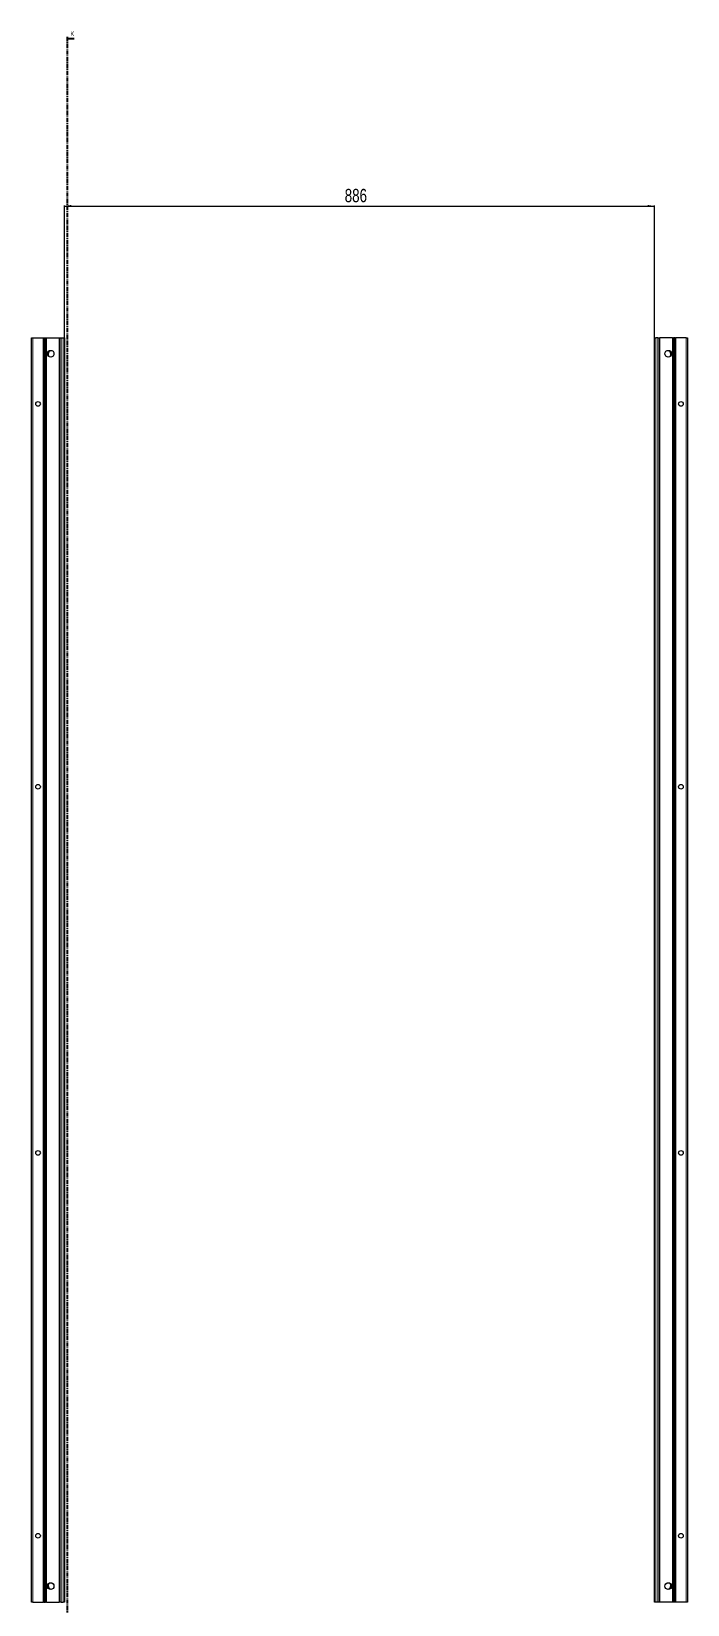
# Model space of a CAD drawing. Header units: millimetres. Extents: x -250 to 5625, y -2247 to 1453.
# Drawn here: x 2126 to 3112, y -1010 to 1353 of the extents above; entities that cross this region are included whole.
import ezdxf

# ---------------------------------------------------------------- set-up
doc = ezdxf.new("R2010")
doc.units = ezdxf.units.MM
doc.linetypes.add('CENTER', pattern=[10.16, 6.35, -1.27, 1.27, -1.27])
doc.layers.add('FORMAT', color=7, linetype='Continuous')
doc.styles.add('SLDTEXTSTYLE0', font='TXT', dxfattribs={"width": 0.75})
doc.dimstyles.new('SLDDIMSTYLE0', dxfattribs={"dimtxt": 20, "dimasz": 10, "dimexe": 0, "dimexo": 0.0625, "dimgap": 5, "dimtad": 2, "dimdec": 1, "dimrnd": 1e-09, "dimzin": 12, "dimdsep": 46, "dimtxsty": 'SLDTEXTSTYLE0', "dimsah": 1, "dimcen": 0.09, "dimadec": 0, "dimazin": 3, "dimtfac": 1, "dimtofl": 0, "dimtmove": 0, "dimatfit": 3, "dimfxl": 0, "dimfrac": 2, "dimtolj": 1, "dimtzin": 12, "dimarcsym": 0})

# ---------------------------------------------------------------- blocks, each defined once
blk = doc.blocks.new('_D_4')
at = {"layer": 'FORMAT'}
for p, q in [((2176.1, 892.8), (2176.1, 1091.5)), ((2176.1, 1090.5), (3062.1, 1090.5)), ((3062.1, 892.8), (3062.1, 1091.5))]:
    blk.add_line(p, q, dxfattribs=at)
for points in [[(2176.1, 1090.5), (2186.1, 1089), (2186.1, 1092.1)], [(3062.1, 1090.5), (3052.1, 1092.1), (3052.1, 1089)]]:
    blk.add_solid(points, dxfattribs=at)
at = {"layer": 'FORMAT', "insert": (2596.9, 1116.3), "char_height": 20, "attachment_point": 1, "style": 'SLDTEXTSTYLE0'}
blk.add_mtext('886', dxfattribs=at)

msp = doc.modelspace()

# ---------------------------------------------------------------- linework, layer by layer
at = {"color": 7, "linetype": 'CENTER', "lineweight": 35}
msp.add_line((2179.83, 1344.64), (2179.83, -1258.12), dxfattribs=at)
at = {"color": 7, "linetype": 'Continuous', "lineweight": 35}
msp.add_line((2190.47, 1341.64), (2179.83, 1341.64), dxfattribs=at)
at = {"color": 7, "linetype": 'Continuous', "lineweight": 25}
for p, q in [((2126.39, -1006.24), (2126.39, 892.76)), ((2126.39, 892.76), (2128.39, 892.76)), ((2128.39, 892.76), (2143.74, 892.76)), ((2143.74, 892.76), (2144.39, 892.76)), ((2144.39, 869.01), (2144.39, 892.76)), ((2144.39, 892.76), (2144.98, 892.76)), ((2144.98, 892.76), (2146.19, 892.76)), ((2146.19, 892.76), (2146.19, -1006.24)), ((2146.19, 892.76), (2146.22, 892.76)), ((2146.22, 892.76), (2146.22, -1006.24)), ((2146.22, 892.76), (2147.43, 892.76)), ((2147.43, 892.76), (2148.84, 892.76)), ((2148.84, 892.76), (2168.24, 892.76)), ((2168.24, 892.76), (2168.89, 892.76)), ((2168.89, -1006.24), (2168.89, 892.76)), ((2168.89, 892.76), (2170.89, 892.76)), ((2170.89, 892.76), (2174.09, 892.76)), ((2174.09, 892.76), (2176.09, 892.76)), ((2176.09, 892.76), (2176.09, -1006.24)), ((3062.09, -1006.24), (3062.09, 892.76)), ((3062.09, 892.76), (3064.09, 892.76)), ((3067.29, 892.76), (3064.09, 892.76)), ((3067.29, 892.76), (3069.29, 892.76)), ((3069.29, 892.76), (3069.29, -1006.24)), ((3069.29, 892.76), (3069.94, 892.76)), ((3089.35, 892.76), (3069.94, 892.76)), ((3089.35, 892.76), (3090.76, 892.76)), ((3091.97, 892.76), (3090.76, 892.76)), ((3091.97, -1006.24), (3091.97, 892.76)), ((3092, 892.76), (3091.97, 892.76)), ((3092, -1006.24), (3092, 892.76)), ((3093.21, 892.76), (3092, 892.76)), ((3093.21, 892.76), (3093.79, 892.76)), ((3093.79, 892.76), (3093.79, 869.01)), ((3093.79, 892.76), (3094.44, 892.76)), ((3109.79, 892.76), (3094.44, 892.76)), ((3109.79, 892.76), (3111.79, 892.76)), ((3111.79, 892.76), (3111.79, -1006.24)), ((2144.46, 868.9), (2144.39, 869.01)), ((2144.39, 869.01), (2144.39, 867.51)), ((2144.39, 867.51), (2144.46, 867.61)), ((2144.39, 819.01), (2144.39, 867.51)), ((2144.46, 867.61), (2144.46, 868.9)), ((2154.44, 873.28), (2154.44, 873.69)), ((3083.74, 873.69), (3083.74, 873.28)), ((3093.79, 869.01), (3093.73, 868.9)), ((3093.73, 868.9), (3093.73, 867.61)), ((3093.73, 867.61), (3093.79, 867.51)), ((3093.79, 867.51), (3093.79, 869.01)), ((3093.79, 867.51), (3093.79, 819.01)), ((2144.46, 818.9), (2144.39, 819.01)), ((2144.39, 819.01), (2144.39, 817.51)), ((2144.39, 817.51), (2144.46, 817.61)), ((2144.39, 769.01), (2144.39, 817.51)), ((2144.46, 817.61), (2144.46, 818.9)), ((3093.79, 819.01), (3093.73, 818.9)), ((3093.73, 818.9), (3093.73, 817.61)), ((3093.73, 817.61), (3093.79, 817.51)), ((3093.79, 817.51), (3093.79, 819.01)), ((3093.79, 817.51), (3093.79, 769.01)), ((2144.46, 768.9), (2144.39, 769.01)), ((2144.39, 769.01), (2144.39, 767.51)), ((2144.39, 767.51), (2144.46, 767.61)), ((2144.39, 719.01), (2144.39, 767.51)), ((2144.46, 767.61), (2144.46, 768.9)), ((3093.79, 769.01), (3093.73, 768.9)), ((3093.73, 768.9), (3093.73, 767.61)), ((3093.73, 767.61), (3093.79, 767.51)), ((3093.79, 767.51), (3093.79, 769.01)), ((3093.79, 767.51), (3093.79, 719.01)), ((2144.46, 718.9), (2144.39, 719.01)), ((2144.39, 719.01), (2144.39, 717.51)), ((2144.39, 717.51), (2144.46, 717.61)), ((2144.39, 669.01), (2144.39, 717.51)), ((2144.46, 717.61), (2144.46, 718.9)), ((3093.79, 719.01), (3093.73, 718.9)), ((3093.73, 718.9), (3093.73, 717.61)), ((3093.73, 717.61), (3093.79, 717.51)), ((3093.79, 717.51), (3093.79, 719.01)), ((3093.79, 717.51), (3093.79, 669.01)), ((2144.46, 668.9), (2144.39, 669.01)), ((2144.39, 669.01), (2144.39, 667.51)), ((2144.39, 667.51), (2144.46, 667.61)), ((2144.39, 619.01), (2144.39, 667.51)), ((2144.46, 667.61), (2144.46, 668.9)), ((3093.79, 669.01), (3093.73, 668.9)), ((3093.73, 668.9), (3093.73, 667.61)), ((3093.73, 667.61), (3093.79, 667.51)), ((3093.79, 667.51), (3093.79, 669.01)), ((3093.79, 667.51), (3093.79, 619.01)), ((2144.46, 618.9), (2144.39, 619.01)), ((2144.39, 619.01), (2144.39, 617.51)), ((2144.39, 617.51), (2144.46, 617.61)), ((2144.39, 569.01), (2144.39, 617.51)), ((2144.46, 617.61), (2144.46, 618.9)), ((3093.79, 619.01), (3093.73, 618.9)), ((3093.73, 618.9), (3093.73, 617.61)), ((3093.73, 617.61), (3093.79, 617.51)), ((3093.79, 617.51), (3093.79, 619.01)), ((3093.79, 617.51), (3093.79, 569.01)), ((2144.46, 568.9), (2144.39, 569.01)), ((2144.39, 569.01), (2144.39, 567.51)), ((2144.39, 567.51), (2144.46, 567.61)), ((2144.39, 519.01), (2144.39, 567.51)), ((2144.46, 567.61), (2144.46, 568.9)), ((3093.79, 569.01), (3093.73, 568.9)), ((3093.73, 568.9), (3093.73, 567.61)), ((3093.73, 567.61), (3093.79, 567.51)), ((3093.79, 567.51), (3093.79, 569.01)), ((3093.79, 567.51), (3093.79, 519.01)), ((2144.46, 518.9), (2144.39, 519.01)), ((2144.39, 519.01), (2144.39, 517.51)), ((2144.39, 517.51), (2144.46, 517.61)), ((2144.39, 469.01), (2144.39, 517.51)), ((2144.46, 517.61), (2144.46, 518.9)), ((3093.79, 519.01), (3093.73, 518.9)), ((3093.73, 518.9), (3093.73, 517.61)), ((3093.73, 517.61), (3093.79, 517.51)), ((3093.79, 517.51), (3093.79, 519.01)), ((3093.79, 517.51), (3093.79, 469.01)), ((2144.46, 468.9), (2144.39, 469.01)), ((2144.39, 469.01), (2144.39, 467.51)), ((2144.39, 467.51), (2144.46, 467.61)), ((2144.39, 419.01), (2144.39, 467.51)), ((2144.46, 467.61), (2144.46, 468.9)), ((3093.79, 469.01), (3093.73, 468.9)), ((3093.73, 468.9), (3093.73, 467.61)), ((3093.73, 467.61), (3093.79, 467.51)), ((3093.79, 467.51), (3093.79, 469.01)), ((3093.79, 467.51), (3093.79, 419.01)), ((2144.46, 418.9), (2144.39, 419.01)), ((2144.39, 419.01), (2144.39, 417.51)), ((2144.39, 417.51), (2144.46, 417.61)), ((2144.39, 369.01), (2144.39, 417.51)), ((2144.46, 417.61), (2144.46, 418.9)), ((3093.79, 419.01), (3093.73, 418.9)), ((3093.73, 418.9), (3093.73, 417.61)), ((3093.73, 417.61), (3093.79, 417.51)), ((3093.79, 417.51), (3093.79, 419.01)), ((3093.79, 417.51), (3093.79, 369.01)), ((2144.46, 368.9), (2144.39, 369.01)), ((2144.39, 369.01), (2144.39, 367.51)), ((2144.39, 367.51), (2144.46, 367.61)), ((2144.39, 319.01), (2144.39, 367.51)), ((2144.46, 367.61), (2144.46, 368.9)), ((3093.79, 369.01), (3093.73, 368.9)), ((3093.73, 368.9), (3093.73, 367.61)), ((3093.73, 367.61), (3093.79, 367.51)), ((3093.79, 367.51), (3093.79, 369.01)), ((3093.79, 367.51), (3093.79, 319.01)), ((2144.46, 318.9), (2144.39, 319.01)), ((2144.39, 319.01), (2144.39, 317.51)), ((2144.39, 317.51), (2144.46, 317.61)), ((2144.39, 269.01), (2144.39, 317.51)), ((2144.46, 317.61), (2144.46, 318.9)), ((3093.79, 319.01), (3093.73, 318.9)), ((3093.73, 318.9), (3093.73, 317.61)), ((3093.73, 317.61), (3093.79, 317.51)), ((3093.79, 317.51), (3093.79, 319.01)), ((3093.79, 317.51), (3093.79, 269.01)), ((2144.46, 268.9), (2144.39, 269.01)), ((2144.39, 269.01), (2144.39, 267.51)), ((2144.39, 267.51), (2144.46, 267.61)), ((2144.39, 219.01), (2144.39, 267.51)), ((2144.46, 267.61), (2144.46, 268.9)), ((3093.79, 269.01), (3093.73, 268.9)), ((3093.73, 268.9), (3093.73, 267.61)), ((3093.73, 267.61), (3093.79, 267.51)), ((3093.79, 267.51), (3093.79, 269.01)), ((3093.79, 267.51), (3093.79, 219.01)), ((2144.46, 218.9), (2144.39, 219.01)), ((2144.39, 219.01), (2144.39, 217.51)), ((2144.39, 217.51), (2144.46, 217.61)), ((2144.39, 169.01), (2144.39, 217.51)), ((2144.46, 217.61), (2144.46, 218.9)), ((3093.79, 219.01), (3093.73, 218.9)), ((3093.73, 218.9), (3093.73, 217.61)), ((3093.73, 217.61), (3093.79, 217.51)), ((3093.79, 217.51), (3093.79, 219.01)), ((3093.79, 217.51), (3093.79, 169.01)), ((2144.46, 168.9), (2144.39, 169.01)), ((2144.39, 169.01), (2144.39, 167.51)), ((2144.39, 167.51), (2144.46, 167.61)), ((2144.39, 119.01), (2144.39, 167.51)), ((2144.46, 167.61), (2144.46, 168.9)), ((3093.79, 169.01), (3093.73, 168.9)), ((3093.73, 168.9), (3093.73, 167.61)), ((3093.73, 167.61), (3093.79, 167.51)), ((3093.79, 167.51), (3093.79, 169.01)), ((3093.79, 167.51), (3093.79, 119.01)), ((2144.46, 118.9), (2144.39, 119.01)), ((2144.39, 119.01), (2144.39, 117.51)), ((2144.46, 117.61), (2144.46, 118.9)), ((3093.79, 119.01), (3093.73, 118.9)), ((3093.73, 118.9), (3093.73, 117.61)), ((3093.79, 117.51), (3093.79, 119.01)), ((2144.39, 117.51), (2144.46, 117.61)), ((2144.39, 69.01), (2144.39, 117.51)), ((3093.73, 117.61), (3093.79, 117.51)), ((3093.79, 117.51), (3093.79, 69.01)), ((2144.46, 68.9), (2144.39, 69.01)), ((2144.39, 69.01), (2144.39, 67.51)), ((2144.39, 67.51), (2144.46, 67.61)), ((2144.39, 19.01), (2144.39, 67.51)), ((2144.46, 67.61), (2144.46, 68.9)), ((3093.79, 69.01), (3093.73, 68.9)), ((3093.73, 68.9), (3093.73, 67.61)), ((3093.73, 67.61), (3093.79, 67.51)), ((3093.79, 67.51), (3093.79, 69.01)), ((3093.79, 67.51), (3093.79, 19.01)), ((2144.46, 18.9), (2144.39, 19.01)), ((2144.39, 19.01), (2144.39, 17.51)), ((2144.39, 17.51), (2144.46, 17.61)), ((2144.39, -30.99), (2144.39, 17.51)), ((2144.46, 17.61), (2144.46, 18.9)), ((3093.79, 19.01), (3093.73, 18.9)), ((3093.73, 18.9), (3093.73, 17.61)), ((3093.73, 17.61), (3093.79, 17.51)), ((3093.79, 17.51), (3093.79, 19.01)), ((3093.79, 17.51), (3093.79, -30.99)), ((2144.46, -31.1), (2144.39, -30.99)), ((2144.39, -30.99), (2144.39, -32.49)), ((2144.39, -32.49), (2144.46, -32.39)), ((2144.39, -80.99), (2144.39, -32.49)), ((2144.46, -32.39), (2144.46, -31.1)), ((3093.79, -30.99), (3093.73, -31.1)), ((3093.73, -31.1), (3093.73, -32.39)), ((3093.73, -32.39), (3093.79, -32.49)), ((3093.79, -32.49), (3093.79, -30.99)), ((3093.79, -32.49), (3093.79, -80.99)), ((2144.46, -81.1), (2144.39, -80.99)), ((2144.39, -80.99), (2144.39, -82.49)), ((2144.39, -82.49), (2144.46, -82.39)), ((2144.39, -130.99), (2144.39, -82.49)), ((2144.46, -82.39), (2144.46, -81.1)), ((3093.79, -80.99), (3093.73, -81.1)), ((3093.73, -81.1), (3093.73, -82.39)), ((3093.73, -82.39), (3093.79, -82.49)), ((3093.79, -82.49), (3093.79, -80.99)), ((3093.79, -82.49), (3093.79, -130.99)), ((2144.46, -131.1), (2144.39, -130.99)), ((2144.39, -130.99), (2144.39, -132.49)), ((2144.39, -132.49), (2144.46, -132.39)), ((2144.39, -180.99), (2144.39, -132.49)), ((2144.46, -132.39), (2144.46, -131.1)), ((3093.79, -130.99), (3093.73, -131.1)), ((3093.73, -131.1), (3093.73, -132.39)), ((3093.73, -132.39), (3093.79, -132.49)), ((3093.79, -132.49), (3093.79, -130.99)), ((3093.79, -132.49), (3093.79, -180.99)), ((2144.46, -181.1), (2144.39, -180.99)), ((2144.39, -180.99), (2144.39, -182.49)), ((2144.39, -182.49), (2144.46, -182.39)), ((2144.39, -230.99), (2144.39, -182.49)), ((2144.46, -182.39), (2144.46, -181.1)), ((3093.79, -180.99), (3093.73, -181.1)), ((3093.73, -181.1), (3093.73, -182.39)), ((3093.73, -182.39), (3093.79, -182.49)), ((3093.79, -182.49), (3093.79, -180.99)), ((3093.79, -182.49), (3093.79, -230.99)), ((2144.46, -231.1), (2144.39, -230.99)), ((2144.39, -230.99), (2144.39, -232.49)), ((2144.39, -232.49), (2144.46, -232.39)), ((2144.39, -280.99), (2144.39, -232.49)), ((2144.46, -232.39), (2144.46, -231.1)), ((3093.79, -230.99), (3093.73, -231.1)), ((3093.73, -231.1), (3093.73, -232.39)), ((3093.73, -232.39), (3093.79, -232.49)), ((3093.79, -232.49), (3093.79, -230.99)), ((3093.79, -232.49), (3093.79, -280.99)), ((2144.46, -281.1), (2144.39, -280.99)), ((2144.39, -280.99), (2144.39, -282.49)), ((2144.39, -282.49), (2144.46, -282.39)), ((2144.39, -330.99), (2144.39, -282.49)), ((2144.46, -282.39), (2144.46, -281.1)), ((3093.79, -280.99), (3093.73, -281.1)), ((3093.73, -281.1), (3093.73, -282.39)), ((3093.73, -282.39), (3093.79, -282.49)), ((3093.79, -282.49), (3093.79, -280.99)), ((3093.79, -282.49), (3093.79, -330.99)), ((2144.46, -331.1), (2144.39, -330.99)), ((2144.39, -330.99), (2144.39, -332.49)), ((2144.39, -332.49), (2144.46, -332.39)), ((2144.39, -380.99), (2144.39, -332.49)), ((2144.46, -332.39), (2144.46, -331.1)), ((3093.79, -330.99), (3093.73, -331.1)), ((3093.73, -331.1), (3093.73, -332.39)), ((3093.73, -332.39), (3093.79, -332.49)), ((3093.79, -332.49), (3093.79, -330.99)), ((3093.79, -332.49), (3093.79, -380.99)), ((2144.46, -381.1), (2144.39, -380.99)), ((2144.39, -380.99), (2144.39, -382.49)), ((2144.39, -382.49), (2144.46, -382.39)), ((2144.39, -430.99), (2144.39, -382.49)), ((2144.46, -382.39), (2144.46, -381.1)), ((3093.79, -380.99), (3093.73, -381.1)), ((3093.73, -381.1), (3093.73, -382.39)), ((3093.73, -382.39), (3093.79, -382.49)), ((3093.79, -382.49), (3093.79, -380.99)), ((3093.79, -382.49), (3093.79, -430.99)), ((2144.46, -431.1), (2144.39, -430.99)), ((2144.39, -430.99), (2144.39, -432.49)), ((2144.39, -432.49), (2144.46, -432.39)), ((2144.39, -480.99), (2144.39, -432.49)), ((2144.46, -432.39), (2144.46, -431.1)), ((3093.79, -430.99), (3093.73, -431.1)), ((3093.73, -431.1), (3093.73, -432.39)), ((3093.73, -432.39), (3093.79, -432.49)), ((3093.79, -432.49), (3093.79, -430.99)), ((3093.79, -432.49), (3093.79, -480.99)), ((2144.46, -481.1), (2144.39, -480.99)), ((2144.39, -480.99), (2144.39, -482.49)), ((2144.39, -482.49), (2144.46, -482.39)), ((2144.39, -530.99), (2144.39, -482.49)), ((2144.46, -482.39), (2144.46, -481.1)), ((3093.79, -480.99), (3093.73, -481.1)), ((3093.73, -481.1), (3093.73, -482.39)), ((3093.73, -482.39), (3093.79, -482.49)), ((3093.79, -482.49), (3093.79, -480.99)), ((3093.79, -482.49), (3093.79, -530.99)), ((2144.46, -531.1), (2144.39, -530.99)), ((2144.39, -530.99), (2144.39, -532.49)), ((2144.39, -532.49), (2144.46, -532.39)), ((2144.39, -580.99), (2144.39, -532.49)), ((2144.46, -532.39), (2144.46, -531.1)), ((3093.79, -530.99), (3093.73, -531.1)), ((3093.73, -531.1), (3093.73, -532.39)), ((3093.73, -532.39), (3093.79, -532.49)), ((3093.79, -532.49), (3093.79, -530.99)), ((3093.79, -532.49), (3093.79, -580.99)), ((2144.46, -581.1), (2144.39, -580.99)), ((2144.39, -580.99), (2144.39, -582.49)), ((2144.39, -582.49), (2144.46, -582.39)), ((2144.39, -630.99), (2144.39, -582.49)), ((2144.46, -582.39), (2144.46, -581.1)), ((3093.79, -580.99), (3093.73, -581.1)), ((3093.73, -581.1), (3093.73, -582.39)), ((3093.73, -582.39), (3093.79, -582.49)), ((3093.79, -582.49), (3093.79, -580.99)), ((3093.79, -582.49), (3093.79, -630.99)), ((2144.46, -631.1), (2144.39, -630.99)), ((2144.39, -630.99), (2144.39, -632.49)), ((2144.39, -632.49), (2144.46, -632.39)), ((2144.39, -680.99), (2144.39, -632.49)), ((2144.46, -632.39), (2144.46, -631.1)), ((3093.79, -630.99), (3093.73, -631.1)), ((3093.73, -631.1), (3093.73, -632.39)), ((3093.73, -632.39), (3093.79, -632.49)), ((3093.79, -632.49), (3093.79, -630.99)), ((3093.79, -632.49), (3093.79, -680.99)), ((2144.46, -681.1), (2144.39, -680.99)), ((2144.39, -680.99), (2144.39, -682.49)), ((2144.39, -682.49), (2144.46, -682.39)), ((2144.39, -730.99), (2144.39, -682.49)), ((2144.46, -682.39), (2144.46, -681.1)), ((3093.79, -680.99), (3093.73, -681.1)), ((3093.73, -681.1), (3093.73, -682.39)), ((3093.73, -682.39), (3093.79, -682.49)), ((3093.79, -682.49), (3093.79, -680.99)), ((3093.79, -682.49), (3093.79, -730.99)), ((2144.46, -731.1), (2144.39, -730.99)), ((2144.39, -730.99), (2144.39, -732.49)), ((2144.39, -732.49), (2144.46, -732.39)), ((2144.46, -732.39), (2144.46, -731.1)), ((3093.79, -730.99), (3093.73, -731.1)), ((3093.73, -731.1), (3093.73, -732.39)), ((3093.73, -732.39), (3093.79, -732.49)), ((3093.79, -732.49), (3093.79, -730.99)), ((2144.39, -780.99), (2144.39, -732.49)), ((3093.79, -732.49), (3093.79, -780.99)), ((2144.46, -781.1), (2144.39, -780.99)), ((2144.39, -780.99), (2144.39, -782.49)), ((2144.39, -782.49), (2144.46, -782.39)), ((2144.39, -830.99), (2144.39, -782.49)), ((2144.46, -782.39), (2144.46, -781.1)), ((3093.79, -780.99), (3093.73, -781.1)), ((3093.73, -781.1), (3093.73, -782.39)), ((3093.73, -782.39), (3093.79, -782.49)), ((3093.79, -782.49), (3093.79, -780.99)), ((3093.79, -782.49), (3093.79, -830.99)), ((2144.46, -831.1), (2144.39, -830.99)), ((2144.39, -830.99), (2144.39, -832.49)), ((2144.39, -832.49), (2144.46, -832.39)), ((2144.39, -880.99), (2144.39, -832.49)), ((2144.46, -832.39), (2144.46, -831.1)), ((3093.79, -830.99), (3093.73, -831.1)), ((3093.73, -831.1), (3093.73, -832.39)), ((3093.73, -832.39), (3093.79, -832.49)), ((3093.79, -832.49), (3093.79, -830.99)), ((3093.79, -832.49), (3093.79, -880.99)), ((2144.46, -881.1), (2144.39, -880.99)), ((2144.39, -880.99), (2144.39, -882.49)), ((2144.39, -882.49), (2144.46, -882.39)), ((2144.39, -930.99), (2144.39, -882.49)), ((2144.46, -882.39), (2144.46, -881.1)), ((3093.79, -880.99), (3093.73, -881.1)), ((3093.73, -881.1), (3093.73, -882.39)), ((3093.73, -882.39), (3093.79, -882.49)), ((3093.79, -882.49), (3093.79, -880.99)), ((3093.79, -882.49), (3093.79, -930.99)), ((2144.46, -931.1), (2144.39, -930.99)), ((2144.39, -930.99), (2144.39, -932.49)), ((2144.39, -932.49), (2144.46, -932.39)), ((2144.39, -980.99), (2144.39, -932.49)), ((2144.46, -932.39), (2144.46, -931.1)), ((3093.79, -930.99), (3093.73, -931.1)), ((3093.73, -931.1), (3093.73, -932.39)), ((3093.73, -932.39), (3093.79, -932.49)), ((3093.79, -932.49), (3093.79, -930.99)), ((3093.79, -932.49), (3093.79, -980.99)), ((2144.46, -981.1), (2144.39, -980.99)), ((2144.39, -980.99), (2144.39, -982.49)), ((2144.39, -982.49), (2144.46, -982.39)), ((2144.39, -1006.24), (2144.39, -982.49)), ((2144.46, -982.39), (2144.46, -981.1)), ((2154.44, -987.18), (2154.44, -986.77)), ((3083.74, -986.77), (3083.74, -987.18)), ((3093.79, -980.99), (3093.73, -981.1)), ((3093.73, -981.1), (3093.73, -982.39)), ((3093.73, -982.39), (3093.79, -982.49)), ((3093.79, -982.49), (3093.79, -980.99)), ((3093.79, -982.49), (3093.79, -1006.24)), ((2128.39, -1006.24), (2126.39, -1006.24)), ((2128.39, -1006.24), (2143.74, -1006.24)), ((2144.39, -1006.24), (2143.74, -1006.24)), ((2144.98, -1006.24), (2144.39, -1006.24)), ((2144.98, -1006.24), (2146.19, -1006.24)), ((2146.19, -1006.24), (2146.22, -1006.24)), ((2146.22, -1006.24), (2147.43, -1006.24)), ((2148.84, -1006.24), (2147.43, -1006.24)), ((2148.84, -1006.24), (2168.24, -1006.24)), ((2168.89, -1006.24), (2168.24, -1006.24)), ((2170.89, -1006.24), (2168.89, -1006.24)), ((2170.89, -1006.24), (2174.09, -1006.24)), ((2176.09, -1006.24), (2174.09, -1006.24)), ((3064.09, -1006.24), (3062.09, -1006.24)), ((3067.29, -1006.24), (3064.09, -1006.24)), ((3069.29, -1006.24), (3067.29, -1006.24)), ((3069.94, -1006.24), (3069.29, -1006.24)), ((3089.35, -1006.24), (3069.94, -1006.24)), ((3090.76, -1006.24), (3089.35, -1006.24)), ((3091.97, -1006.24), (3090.76, -1006.24)), ((3092, -1006.24), (3091.97, -1006.24)), ((3093.21, -1006.24), (3092, -1006.24)), ((3093.79, -1006.24), (3093.21, -1006.24)), ((3094.44, -1006.24), (3093.79, -1006.24)), ((3109.79, -1006.24), (3094.44, -1006.24)), ((3111.79, -1006.24), (3109.79, -1006.24))]:
    msp.add_line(p, q, dxfattribs=at)
at = {"color": 8, "linetype": 'Continuous', "lineweight": 18}
for p, q in [((2128.39, 892.76), (2128.39, -1006.24)), ((2143.74, -1006.24), (2143.74, 892.76)), ((2144.98, 892.76), (2144.98, -1006.24)), ((2147.43, -1006.24), (2147.43, 892.76)), ((2148.84, 892.76), (2148.84, -1006.24)), ((2168.24, -1006.24), (2168.24, 892.76)), ((2170.89, 892.76), (2170.89, -1006.24)), ((2174.09, -1006.24), (2174.09, 892.76)), ((3064.09, 892.76), (3064.09, -1006.24)), ((3067.29, -1006.24), (3067.29, 892.76)), ((3069.94, 892.76), (3069.94, -1006.24)), ((3089.35, -1006.24), (3089.35, 892.76)), ((3090.76, 892.76), (3090.76, -1006.24)), ((3093.21, -1006.24), (3093.21, 892.76)), ((3094.44, 892.76), (3094.44, -1006.24)), ((3109.79, -1006.24), (3109.79, 892.76))]:
    msp.add_line(p, q, dxfattribs=at)
at = {"color": 7, "linetype": 'Continuous', "lineweight": 25}
for centre, radius in [((2155.24, 868.76), 5), ((3082.94, 868.76), 5), ((2136.24, 793.26), 3.5), ((3101.94, 793.26), 3.5), ((2136.24, 218.26), 3.5), ((3101.94, 218.26), 3.5), ((2136.24, -331.74), 3.5), ((3101.94, -331.74), 3.5), ((2136.24, -906.74), 3.5), ((3101.94, -906.74), 3.5), ((2155.24, -982.24), 5), ((3082.94, -982.24), 5)]:
    msp.add_circle(centre, radius, dxfattribs=at)
for centre, radius, start, end in [((2156.74, 868.26), 5.25, 119.14074, 233.81086), ((2153.94, 873.28), 0.5, 299.14074, 0), ((3084.24, 873.28), 0.5, 180, 240.85926), ((3081.44, 868.26), 5.25, 306.18886, 60.85926), ((2156.74, -981.74), 5.25, 126.18914, 240.85926), ((2153.94, -986.77), 0.5, 0, 60.85926), ((3084.24, -986.77), 0.5, 119.14074, 180), ((3081.44, -981.74), 5.25, 299.14074, 53.81092)]:
    msp.add_arc(centre, radius, start, end, dxfattribs=at)
at = {"color": 7, "linetype": 'Continuous', "lineweight": 35}
msp.add_solid([(2179.83, 1341.64), (2186.83, 1340.52), (2186.83, 1342.76)], dxfattribs=at)

# ---------------------------------------------------------------- texts
at = {"color": 7, "linetype": 'Continuous', "insert": (2184.96, 1352.74), "char_height": 7, "attachment_point": 1, "style": 'SLDTEXTSTYLE0'}
msp.add_mtext('K', dxfattribs=at)

# ---------------------------------------------------------------- dimensions: what is measured, and where the dimension line sits
at = {"layer": 'FORMAT'}
dim = msp.add_linear_dim(base=(3062.09, 1090.55), p1=(2176.09, 892.76), p2=(3062.09, 892.76), angle=0, dimstyle='SLDDIMSTYLE0', dxfattribs=at)
dim.commit()
dim.dimension.update_dxf_attribs({"geometry": '_D_4', "text_midpoint": (2619.09, 1090.55), "dimtype": 160})

doc.saveas('drawing.dxf')
